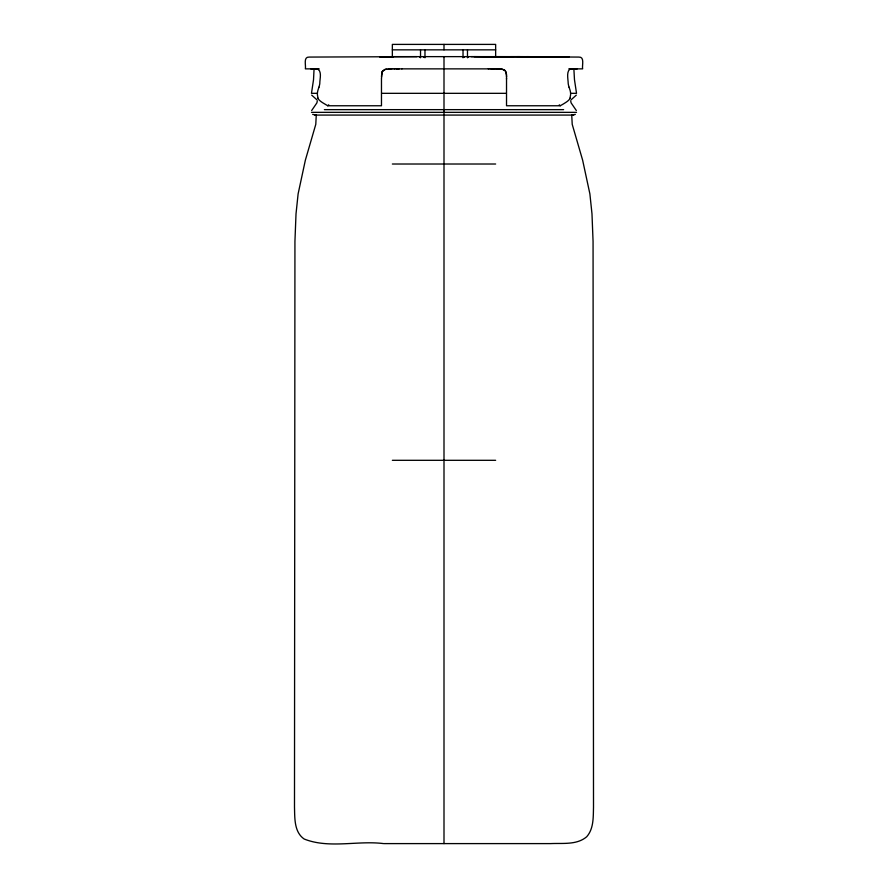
<?xml version="1.0" encoding="UTF-8"?>
<svg xmlns="http://www.w3.org/2000/svg" width="888" height="888" viewBox="0 0 888 888"><rect width="100%" height="100%" fill="white"/><g stroke="black" fill="none" stroke-linecap="round" stroke-linejoin="round"><path stroke-width="1.33" d="M381.474 78.632L382.173 71.584L385.448 69.353A19.281 17.505 73.2 0 1 386.424 69.175L386.902 69.164M506.526 79.054L506.526 78.344M381.485 76.912L381.496 76.179M381.507 75.647L382.195 71.528L384.537 69.564M310.778 68.864L314.063 68.887L313.519 79.742L311.477 93.329L316.85 93.329M570.695 100.81L571.084 102.842L576.345 110.556M570.018 98.091L570.618 94.594A15.152 15.152 0 0 0 570.429 91.897L570.274 91.064A20.258 20.258 0 0 0 569.752 89.255L569.086 87.246M318.914 87.246L318.248 89.255A20.258 20.258 0 0 0 317.726 91.064L317.571 91.897A15.152 15.152 0 0 0 317.382 94.594L317.982 98.091M311.655 110.556L316.916 102.842L317.305 100.81M576.29 95.138L571.117 99.789M317.904 98.124A7.06 7.06 0 0 0 320.135 100.888L320.746 101.398A33.866 33.866 0 0 0 322.999 102.941L327.739 105.761L328.715 104.795M506.526 78.632L506.526 105.761L560.261 105.761L562.271 104.606A101.754 101.754 0 0 0 564.346 103.363L565.001 102.941A31.58 31.58 0 0 0 567.587 101.165L567.876 100.91A7.06 7.06 0 0 0 570.096 98.124M569.663 69.353C566.355 72.239 568.109 79.198 568.22 83.672A23.266 23.266 0 0 0 569.086 87.246M312.665 114.397L316.261 115.074L571.761 115.074L575.335 114.397M384.682 69.519L386.136 69.253A27.572 24.553 63 0 1 386.891 69.22L388.289 69.064M570.118 69.22L577.222 68.864M571.572 115.074L573.848 114.907M388.256 69.064L388.911 69.031M388.644 69.042L389.854 68.987M389.377 69.009L390.376 68.975M390.309 68.975L391.242 68.953M391.397 68.942L392.807 68.92M393.106 68.92L394.749 68.898M394.672 68.898L396.57 68.887M390.986 57.398L390.986 56.632L520.113 56.643M393.362 56.743L379.687 56.81L393.451 56.743M396.326 68.887L397.68 68.876M416.849 56.632L309.146 57.076C303.074 56.71 306.138 65.568 305.361 68.864L319.192 68.864M397.447 68.876L398.057 68.876M397.902 68.876L399.178 68.876M568.808 68.864L582.639 68.864C581.862 65.568 584.926 56.699 578.854 57.076L528.005 56.81M464.424 56.632L464.391 57.398M529.581 56.654L528.904 56.654M399.023 68.876L401.975 68.864M392.352 49.839L495.648 49.839M527.306 56.654L528.116 56.654M510.611 56.643L529.526 56.654M401.798 68.864L488.456 68.876M381.696 93.329L506.304 93.329M571.15 93.329L576.523 93.329L574.481 79.742L573.87 68.864M327.739 105.761L381.474 105.761L381.474 78.777M324.386 109.646L563.614 109.646M311.477 112.354L576.523 112.354M392.352 164.014L495.648 164.014M392.352 460.306L495.648 460.306M383.594 843.6C357.664 840.303 329.082 848.972 304.14 839.005C294.006 831.978 294.816 817.937 294.494 807.037L294.938 241.358L296.015 213.864L298.113 193.906L305.361 160.184L315.784 124.342L316.261 115.074L314.785 114.907L316.428 115.074M384.193 843.6L550.649 843.6C562.692 843.012 576.834 845.187 586.713 836.74C593.817 828.682 593.228 817.082 593.506 807.037L593.062 241.358L591.985 213.864L589.887 193.906L582.639 160.184L572.216 124.342L571.739 115.074M423.543 56.632L423.609 57.398M517.349 56.643L569.086 56.81L493.994 56.632M488.289 68.876L490.098 68.876M474.137 56.632L508.313 56.81M526.418 56.654L566.688 56.81M471.151 56.632L513.497 56.81M489.943 68.876L491.43 68.887M491.231 68.876L492.352 68.887M493.129 68.898L492.174 68.887M493.029 68.898L494.305 68.909M494.139 68.909L495.87 68.931M495.815 68.931L497.036 68.953M314.063 68.887L317.882 69.22M496.647 68.953L498.146 68.987M498.013 68.987L499.744 69.064M499.711 69.064L501.11 69.164M500.333 69.109L500.932 69.153M501.098 69.164L501.565 69.22A19.281 17.449 -67.9 0 1 502.553 69.386C506.882 69.73 506.571 75.08 506.526 78.311M502.53 69.353L501.864 69.253A27.572 24.631 -65.7 0 0 501.121 69.12M502.73 69.386L505.339 70.763L506.404 74.159M318.337 69.353C321.944 72.783 319.702 79.165 319.78 83.672A23.266 23.266 0 0 1 318.914 87.246M559.285 104.795L560.261 105.761M316.883 99.789L311.71 95.138M506.415 74.337L506.493 75.647M506.504 76.202L506.515 76.912M495.648 56.777L495.648 44.4L392.352 44.4L392.352 56.777M468.098 56.632L468.098 57.398M467.477 49.839L467.477 57.776M463.025 49.839L463.025 57.776M444 44.4L444 49.839M444 56.677L444 843.589M424.975 49.839L424.975 57.776M420.524 49.839L420.524 57.776M419.902 56.632L419.902 57.398M569.674 69.175A19.281 7.748 -82.4 0 1 570.129 69.086M317.893 69.364A19.281 7.604 79.9 0 1 318.348 69.553"/></g></svg>
